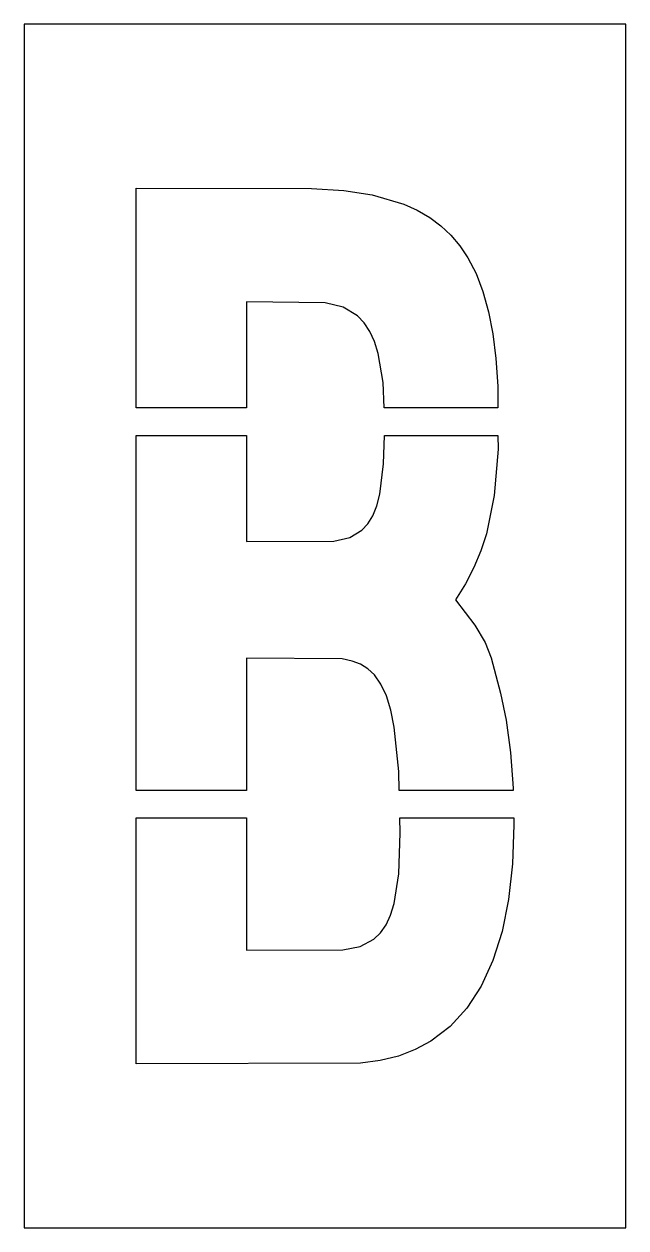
# Model space of a CAD drawing. Extents: x 0 to 11, y 0 to 22.
import ezdxf

# ---------------------------------------------------------------- set-up
doc = ezdxf.new("R2010")
doc.units = 0
doc.layers.add('CUT', color=7, linetype='Continuous')
doc.layers.add('OUTSIDE', color=1, linetype='Continuous')

msp = doc.modelspace()

# ---------------------------------------------------------------- linework, layer by layer
at = {"layer": 'CUT'}
for points in [[(6.4047, 16.1976), (6.3183, 16.3835), (6.2135, 16.5403), (6.0924, 16.6659), (5.8319, 16.8242), (5.5017, 16.9077), (4.0682, 16.9227), (4.0678, 14.9852), (2.0486, 14.9852), (2.0489, 19), (5.2538, 18.996), (5.8471, 18.9574), (6.3639, 18.8774), (6.939, 18.7094), (7.1871, 18.5981), (7.4132, 18.4669), (7.6182, 18.315), (7.8025, 18.1419), (7.9671, 17.9469), (8.1126, 17.729), (8.2614, 17.4392), (8.387, 17.1099), (8.4879, 16.7442), (8.5655, 16.3403), (8.6215, 15.8907), (8.6567, 15.3851), (8.6585, 14.9852), (6.5833, 14.9852), (6.5633, 15.447), (6.4735, 15.9813)], [(6.5228, 9.9346), (6.4018, 10.1054), (6.2836, 10.2165), (6.1492, 10.3005), (5.9946, 10.3603), (5.8138, 10.3974), (4.0673, 10.4112), (4.0673, 7.9954), (2.0481, 7.9954), (2.0486, 14.4832), (4.0677, 14.4832), (4.0673, 12.5458), (5.6585, 12.5522), (5.9526, 12.6171), (6.1759, 12.7498), (6.2836, 12.8669), (6.3726, 13.0144), (6.4444, 13.1944), (6.5002, 13.4091), (6.5713, 13.9656), (6.5859, 14.4832), (8.6608, 14.4832), (8.662, 14.2299), (8.5927, 13.3845), (8.4494, 12.6842), (8.3478, 12.3717), (8.2209, 12.0683), (8.0684, 11.7734), (7.8854, 11.477), (8.2374, 11.0174), (8.4263, 10.6998), (8.5345, 10.42), (8.7073, 9.7742), (8.8106, 9.2778), (8.8882, 8.6898), (8.9364, 8.0389), (8.9374, 7.9954), (6.8567, 7.9954), (6.8486, 8.3397), (6.7668, 9.149), (6.7023, 9.4642), (6.6217, 9.7227)], [(7.4362, 3.4133), (7.1506, 3.2586), (6.8412, 3.1397), (6.5081, 3.057), (6.1516, 3.0107), (2.0478, 3), (2.0481, 7.4934), (4.0673, 7.4934), (4.0673, 5.0776), (5.827, 5.0846), (6.1439, 5.1459), (6.3921, 5.2747), (6.5145, 5.3902), (6.6166, 5.5362), (6.6996, 5.7144), (6.765, 5.9272), (6.8484, 6.4715), (6.875, 7.2206), (6.8685, 7.4934), (8.9492, 7.4934), (8.9522, 7.3634), (8.9273, 6.6526), (8.8551, 6.003), (8.7359, 5.415), (8.5684, 4.8842), (8.3537, 4.4176), (8.0926, 4.0162), (7.7852, 3.6803)]]:
    msp.add_lwpolyline(points, close=True, dxfattribs=at)
at = {"layer": 'OUTSIDE'}
msp.add_lwpolyline([(0, 0), (11, 0), (11, 22), (0, 22)], close=True, dxfattribs=at)

doc.saveas('drawing.dxf')
